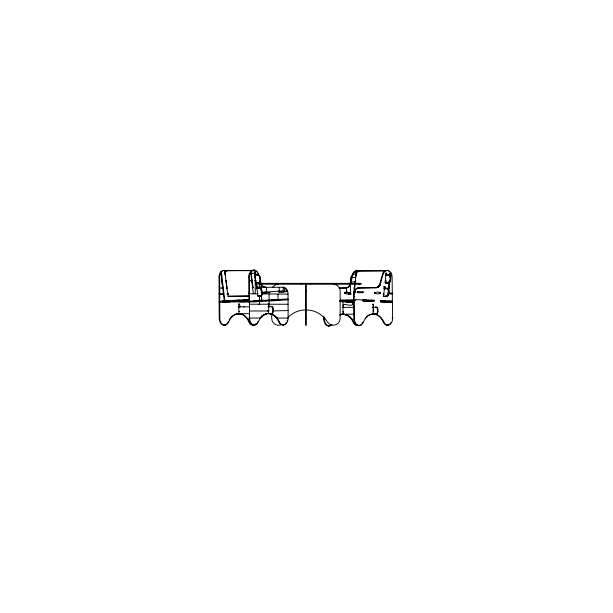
<?xml version="1.0" encoding="UTF-8"?>
<svg xmlns="http://www.w3.org/2000/svg" width="613" height="613" viewBox="0 0 613 613"><rect width="100%" height="100%" fill="white"/><g stroke="black" fill="none" stroke-linecap="round" stroke-linejoin="round"><path stroke-width="0.92" d="M226.051 324.515A6.812 4.804 89.5 0 1 224.45 325.12L224.029 325.128A6.827 4.812 89.5 0 1 219.201 318.645L219.04 276.586A6.843 4.82 89.5 0 1 220.059 272.977L220.849 272.662L224.304 301.175M254.272 325.143L253.59 325.143A6.827 4.812 89.5 0 1 249.414 321.725L249.116 321.128A17.386 12.252 89.5 0 0 239.576 313.756L239.07 313.741A17.386 12.252 89.5 0 0 229.078 321.112L228.772 321.764A6.812 4.804 89.5 0 1 225.055 325.112L224.634 325.128A6.827 4.812 89.5 0 1 219.837 319.089L219.646 276.578A6.843 4.82 89.5 0 1 220.665 272.969L220.849 272.662M268.479 303.81L268.808 311.22M269.092 307.044L269.084 293.956M260.318 280.402L261.314 283.842L261.322 287.259L261.368 283.972A5.134 3.617 89.5 0 0 261.605 284.47L261.667 284.585A6.843 4.82 89.5 0 0 265.084 287.236L257.192 287.259M219.806 318.637L219.201 318.3M346.728 301.834L345.862 301.611L346.728 301.834L346.743 300.975M389.286 281.727L388.941 288.11L389.975 281.022L389.561 280.539M343.602 314.254L343.104 314.262L342.951 301.665L342.338 301.673M363.111 292.294L362.842 291.857L357.433 291.65C358.03 291.075 358.061 293.052 357.417 292.501C358.023 293.259 365.264 292.102 362.268 292.707M363.034 300.891L365.287 300.983C365.149 298.822 363.984 300.975 363.302 300.906M365.003 300.975L365.011 300.232M365.241 300.132L363.049 300.148M365.302 300.148L374.328 300.293L369.386 300.278L369.371 301.129L374.229 301.159L365.287 300.983M365.9 300.975L365.915 300.125L362.911 300.002M363.371 300.002L363.455 300.837L362.919 300.86L368.267 301.106L368.574 300.102M370.965 301.198L370.98 300.347M371.784 301.014L371.8 300.155M373.624 301.182L373.685 300.24M385.14 301.948L385.339 301.205M385.761 300.998L382.489 301.021L382.474 301.734L385.746 301.711L385.761 300.998L391.814 301.205L386.887 301.182L386.88 301.895L386.251 301.902M388.466 301.964L391.799 301.918L388.971 301.765L388.987 301.052M391.155 301.864L391.171 301.152M384.366 288.784L384.596 286.853L384.006 286.708L384.596 286.853L383.523 296.225C390.374 299.542 391.561 285.152 383.784 288.639L388.052 288.83M385.884 273.314L386.673 273.766L385.807 273.275L386.42 273.275M387.401 295.535L388.435 290.263M385.079 282.739C391.155 285.321 392.458 271.904 385.347 275.153M386.136 273.038L385.087 282.739C390.044 285.827 393.178 276.088 388.627 275.13M354.015 294.6L355.203 281.811L351.065 281.88M385.156 287.29C382.949 286.555 386.933 286.669 384.972 288.961M389.983 275.068L390.236 272.639L390.849 272.639L390.351 274.547L390.144 271.743A6.843 4.774 89.5 0 0 383.186 273.911L382.573 273.919L379.47 284.968L377.907 286.892L375.715 287.704L378.152 287.145L380.083 284.961L383.186 273.911M343.579 311.971L343.088 311.534M359.295 325.61L358.298 325.61A6.843 4.774 89.5 0 1 353.831 318.86L353.548 294.01A6.881 4.797 89.5 0 1 353.739 292.692L354.115 291.459A6.881 4.797 89.5 0 1 357.915 287.972L359.264 287.964L357.915 287.972M359.371 325.603L358.911 325.603A6.843 4.774 89.5 0 1 354.444 318.852L354.161 294.01A6.881 4.797 89.5 0 1 354.352 292.692L354.728 291.459A6.881 4.797 89.5 0 1 358.536 287.964L358.843 287.972M351.502 302.04L352.521 302.086L352.552 304.83C347.954 306.768 341.127 301.021 343.632 307.657M350.1 301.297L350.713 301.289L350.927 302.017M373.631 311.396L373.041 311.289L373.256 304.017L373.585 307.006M288.072 304.24L269.084 304.232L268.778 303.803L268.479 304.232L249.491 304.217M250.763 274.386L251.246 271.559A6.812 4.804 89.5 0 1 258.334 273.559L258.832 275.26M389.232 288.171L388.619 288.179L389.278 281.873M375.225 292.715C374.244 294.202 379.439 294.225 380.581 293.06C379.064 291.236 375.447 292.47 374.612 292.715M380.366 292.639C379.562 291.987 379.715 294.225 380.428 293.42L379.876 293.359M386.481 275.452L386.673 273.766M277.176 318.063L277.168 318.162A17.386 12.252 89.5 0 1 279.137 321.488A6.835 4.82 89.5 0 0 282.907 324.882L284.225 324.898M353.77 294.102L354.276 294.661M220.718 274.57L221.63 274.049M350.981 282.723A2.283 1.609 -76.1 0 1 350.391 280.785L350.743 277.689A2.283 1.609 -76.1 0 1 352.651 275.429M348.904 294.286L349.088 292.738M356.49 270.747L355.341 280.616L355.77 281.804M357.103 270.678L356.866 272.67L357.111 272.172L356.536 272.026L356.184 273.153L355.923 275.406L356.498 275.543M386.198 273.053L385.937 275.298L389.623 275.344M385.669 282.884C386.941 281.857 384.857 279.865 385.853 280.708M356.467 273.536L356.099 274.103L356.651 274.249L354.858 271.628M250.932 271.804C250.633 276.601 251.2 272.724 254.694 273.153L255.989 282.578L259.199 282.409A2.283 1.594 75.4 0 0 260.517 280.149L260.111 277.061A2.283 1.594 75.4 0 0 258.188 274.831L254.977 275.007L255.529 274.862C257.054 272.233 253.184 273.229 255.353 273.559M256.533 286.945C256.395 285.919 257.904 287.014 256.518 286.8L257.789 294.018M252.295 281.252L251.69 281.26L251.774 280.218L253.1 287.259L252.249 287.758L253.1 287.259M221.86 281.03L222.35 280.601L224.91 301.136M225.285 275.245C224.772 273.796 224.373 270.571 226.848 270.601L253.59 270.678M390.075 274.218L389.577 274.448L390.558 274.486M349.992 283.612L352.536 274.157A6.812 4.751 89.5 0 1 358.436 271.168M350.605 283.604L353.149 274.149A6.812 4.751 89.5 0 1 356 270.931L357.226 270.678A6.812 4.751 89.1 0 1 359.042 271.176M259.943 318.063L260.548 318.055L248.939 318.055A6.812 4.774 89.5 0 0 253.123 324.836L254.793 324.867A6.812 4.774 89.5 0 0 258.487 321.511L258.517 321.488A17.386 12.252 89.5 0 1 260.471 318.162L263.851 314.982L267.276 313.634M368.528 300.899L368.359 300.263L365.915 300.125M251.928 280.179L251.008 280.463L252.204 280.532M226.435 270.678L225.002 271.888M226.189 301.267L228.848 300.883L219.14 301.466M372.382 304.24L372.942 304.492M256.203 300.814L256.211 301.673M226.504 280.631L225.959 280.463M356.528 272.026L358.076 270.892L384.244 270.678L385.608 271.115L384.244 270.678M385.853 280.716L385.339 280.593M243.89 300.064L249.169 299.818M253.368 293.819L250.64 271.559A6.812 4.797 90 0 1 253.552 270.157L254.165 270.149L256.533 286.838M261.644 316.783L260.241 317.68L260.847 317.68M220.872 274.524C222.213 274.923 219.546 272.892 220.941 271.758A6.843 4.82 89.5 0 1 225.071 270.632M220.757 271.965L221.538 271.766A6.843 4.82 89.5 0 1 224.427 270.394L224.848 270.425A6.843 4.82 89.5 0 1 226.841 271.314M239.315 311.412L238.863 311.036L238.748 303.895M385.286 301.902L385.408 301.32M385.24 270.892L358.659 271.038L356.85 271.559M225.04 273.306L224.488 273.735M265.283 314.231L261.46 316.377L262.065 316.369M354.743 287.03L353.946 287.367M261.429 292.286L284.049 290.899C286.21 293.796 270.249 291.114 284.225 291.727M279.229 287.267L279.267 292.041M265.345 301.121L265.245 300.286M283.543 291.742L283.444 290.907L284.049 290.899M222.121 288.179L223.331 287.597M339.962 315.028L341.924 314.4M266.663 313.634L268.287 313.511L265.161 314.04L265.774 314.04M221.094 274.662L221.676 274.471M341.311 314.4L342.429 314.316L340.322 314.661L340.935 314.653M225.484 271.061L226.067 270.908M225.845 270.831L226.841 270.601M225.201 271.421L225.783 271.268M224.917 272.433L225.5 272.279M224.933 273.007L225.523 272.862M226.251 270.754L252.732 270.387M253.161 270.463L252.15 270.54M225.959 280.67L226.542 280.493L225.975 280.578L227.04 288.715L226.427 288.723M255.322 273.329L254.732 273.252M225.99 280.9L226.58 280.746L226.013 280.884M257.606 274.984A2.283 1.594 75.4 0 1 259.521 277.214L260.104 277.068M258.617 282.555A2.283 1.594 75.4 0 0 259.935 280.302L260.517 280.149M255.989 282.578L259.207 282.401M227.147 294.094L228.289 293.903L227.094 293.918M227.752 294.041L228.051 296.286L249.315 295.964M256.157 288.493L259.912 288.309A2.283 1.594 75.4 0 1 261.828 290.539L262.241 293.627A2.283 1.594 75.4 0 1 260.923 295.88L257.698 296.056L257.399 293.819L257.989 293.658M259.314 288.462A2.283 1.594 75.4 0 1 261.238 290.692L261.828 290.539M260.326 296.041A2.283 1.594 75.4 0 0 261.644 293.78L262.241 293.627M257.698 296.056L260.923 295.88M254.924 274.869L258.196 274.831M256.724 288.348L259.912 288.309M259.736 300.592L261.238 300.661L260.632 300.669M223.324 288.033L219.692 288.056M251.092 274.287L250.755 274.226M250.939 280.256L251.537 280.118M343.464 311.94L343.081 311.979M273.85 299.78L273.858 300.638M278.677 300.355L278.67 299.504M383.516 296.225L387.991 295.681M221.806 280.578L222.427 280.463M254.357 324.89L253.728 324.829A6.812 4.774 89.5 0 1 249.568 318.047M353.732 322.063A17.386 12.122 89.5 0 0 351.755 318.768L347.885 315.381L343.832 314.293L347.74 315.657L351.134 318.783A17.386 12.122 89.5 0 1 353.111 322.078A6.812 4.751 89.5 0 0 356.858 325.403L357.908 325.35A6.812 4.751 89.5 0 0 358.521 325.158M357.287 325.419L358.521 325.342A6.812 4.751 89.5 0 0 359.134 325.151M344.782 292.662C345.517 291.98 345.456 294.056 344.843 293.504C359.892 296.753 343.134 289.045 345.15 293.504M349.916 293.711L349.931 292.861M358.184 325.396L357.057 325.411M339.035 288.072L346.697 287.926A6.835 4.766 89.5 0 0 350.368 284.486L350.467 292.861M341.816 314.323L343.426 314.239M227.147 286.708L226.228 287.229M305.504 309.925L301.673 310.247A25.194 25.194 0 0 0 287.604 317.795M327.748 325.878L329.043 325.848M219.715 294.332L223.446 294.087M243.706 300.041L248.763 299.489L222.527 301.029L249.361 300.83M219.745 301.458L229.001 300.86M230.319 301.902L222.519 302.033L249.391 301.834M258.288 301.404L262.111 301.412L253.437 301.719L253.414 301.006L262.977 300.393M276.724 299.657L279.827 299.65L271.115 299.972L271.138 300.684L279.85 300.362L276.747 300.362M270.187 292.562L262.41 293.029M232.197 300.676L239.384 300.224M242.978 300.002L249.001 299.627M226.159 301.91L219.14 302.316M223.416 293.865L219.109 294.048M261.805 293.029L266.195 292.776L266.096 291.941M287.673 291.558L284.378 291.75L284.363 287.482M229.423 300.876L223.707 300.952M232.94 300.699L239.407 300.324M258.257 300.401L262.962 300.125M243.039 301.68L246.549 301.473M288.049 298.952L248.87 301.213M252.855 287.758L252.502 287.405L253.092 287.482M222.948 288.102L221.668 280.547M387.278 270.425L386.244 270.463A6.835 4.766 89.5 0 0 382.573 273.919M250.395 274.31L250.411 272.555M342.315 314.27L343.939 314.247M273.023 310.967L288.095 310.515M267.682 313.519L272.808 314.454L277.168 318.162L272.685 314.707L269.214 313.565M346.989 301.726L353.617 301.55M253.376 325.143L252.908 325.143M253.981 325.135L252.985 325.143A6.827 4.812 89.5 0 1 248.801 321.733L248.503 321.128A17.386 12.252 89.5 0 0 236.434 313.986M356.061 274.103L352.536 274.157M376.543 287.689L358.23 288.003L376.328 287.696M388.703 302.056L384.987 301.849M328.629 325.863L329.48 325.855M355.67 275.612L355.701 277.513L351.617 277.574M339.165 288.064L346.491 287.949L346.713 292.692M389.431 302.316L392.412 302.27L380.435 301.734M376.229 307.136L375.731 307.144A2.283 1.632 89.1 0 1 377.393 309.412L377.424 311.695A2.283 1.632 89.1 0 1 375.815 313.986L376.313 313.979A2.283 1.632 89.1 0 0 377.922 311.68L377.892 309.404A2.283 1.632 89.1 0 0 376.229 307.136L372.137 307.174M377.393 309.412L377.892 309.404M343.081 312.101L343.579 312.094M373.624 311.718L373.133 311.726L373.156 314.009L376.313 313.979M377.424 311.695L377.922 311.68M342.491 314.262L342.989 314.254M372.543 314.017L373.041 314.002M373.156 314.009L373.654 314.002M357.885 325.411L357.471 325.396A6.812 4.751 89.5 0 1 353.739 322.101L353.126 322.101M358.007 325.626L358.682 325.61A6.843 4.774 89.5 0 0 360.306 325.189M371.861 314.071A17.386 12.122 89.5 0 1 372.367 314.017L372.865 313.994A17.386 12.122 89.5 0 1 382.864 321.212L383.179 321.856A6.812 4.751 89.5 0 0 386.91 325.151L387.316 325.158A6.827 4.758 89.5 0 0 389.155 324.599M390.849 272.639L391.033 272.946A6.843 4.774 89.5 0 1 392.098 276.54L392.611 318.591A6.827 4.758 89.5 0 1 387.937 325.151L387.523 325.151A6.812 4.751 89.5 0 1 383.792 321.848L383.179 321.856M249.299 299.78L247.69 299.703M258.824 300.631L259.414 300.631L259.399 295.558M356.858 325.403L357.647 325.388M246.495 299.78L249.399 299.88M223.822 270.402L224.427 270.394M253.552 270.157L255.2 270.31L255.207 275.068M356.613 270.678L357.226 270.678M355.586 270.862L356.199 270.854L356.099 274.103L355.839 272.478M220.772 272.034L221.377 272.026M250.426 271.804L251.031 271.804M257.728 273.567L258.334 273.559M221.017 274.049L221.638 274.157M220.243 272.67L220.435 274.241L221.622 274.264M389.485 274.042L390.098 274.034M389.485 274.149L390.098 274.141M389.493 274.256L390.688 274.218M389.531 274.363L390.657 274.317M219.04 277.022L219.646 277.022M248.778 276.969L249.384 276.961A6.812 4.804 89.5 0 1 250.365 272.816L249.759 272.816A6.812 4.804 89.5 0 0 248.778 276.969L248.878 302.071L288.156 299.803M254.793 276.969L255.2 276.961L255.261 293.834M355.088 277.52L355.701 277.513M251.1 280.279L252.073 280.256M255.23 280.218L255.905 280.57L255.223 280.547M251.046 280.363L252.181 280.425M255.054 280.325L255.698 280.402L255.092 280.425M221.868 280.892L222.481 280.884L221.37 271.957M250.993 280.578L251.598 280.685M258.74 283.842L259.353 283.842L259.368 287.259M260.701 283.842L261.314 283.842L256.541 283.834M379.807 284.217L380.42 284.217M350.368 284.47L349.739 284.516A5.134 3.578 89.5 0 1 349.479 285.114L349.418 285.229A6.843 4.774 89.5 0 1 346.084 287.934L346.567 287.941M379.7 284.478L380.313 284.47M379.585 284.723L380.198 284.723M379.47 284.968L380.083 284.961M379.34 285.206L379.953 285.198M379.209 285.428L379.822 285.42M379.064 285.65L379.677 285.643M378.918 285.857L379.531 285.85M378.765 286.056L379.378 286.049M378.604 286.24L379.217 286.24M222.665 287.612L223.27 287.612M252.502 287.374L253.108 287.367M264.471 287.244L265.291 287.259M222.075 287.75L222.68 287.75L222.197 288.033M378.436 286.424L379.049 286.417M252.395 287.666L253.054 287.581M378.267 286.593L378.88 286.585M378.091 286.746L378.704 286.746M377.907 286.892L378.52 286.892M377.723 287.03L378.336 287.022M377.539 287.152L378.152 287.145M377.34 287.267L377.96 287.259M383.96 287.129L384.91 286.784M377.148 287.359L377.761 287.359M376.75 287.52L377.562 287.443M375.93 287.689L377.156 287.581M388.075 287.627L388.688 287.62M389.278 287.75L388.619 288.179M388.328 288.11L388.941 288.11M353.739 288.907L354.375 288.907M278.639 291.19L279.244 291.183M266.394 291.934L265.789 291.941L265.82 292.799L266.709 292.455L266.379 287.259M362.842 291.857C361.808 291.382 362.49 292.83 363.111 292.255M219.102 293.19L219.715 293.19M248.84 292.937L249.445 292.93M374.696 292.531L375.371 292.462M344.858 292.654L350.314 292.876M374.643 292.616L375.256 292.608M248.847 293.788L257.46 293.78M379.822 292.685L380.497 292.753M374.604 292.83L375.225 292.937M379.93 292.845L380.543 292.845M374.635 293.045L375.256 293.037M379.96 292.953L380.573 292.945M374.681 293.137L375.355 293.198M379.968 293.06L380.581 293.06M379.922 293.275L380.566 293.167M350.222 293.711L349.609 293.719L349.625 292.861M353.548 294.01L354.161 294.01M383.209 293.857L383.822 293.849M353.532 294.194L354.145 294.186M383.163 293.979L384.067 294.34M228.051 296.286L248.725 296.117M340.322 300.086L353.578 299.972M340.092 300.385L354.099 300.263M258.816 301.489L259.422 301.481L259.429 304.224L258.824 304.232M239.714 301.826L249.108 301.749M340.077 301.098L354.084 300.975M340.215 301.19L354.153 301.075M382.757 300.983L380.344 300.868C381.048 300.24 380.979 302.263 380.374 301.719C387.753 303.381 388.198 299.933 380.42 300.853M350.054 301.381L350.667 301.381M350.023 301.489L350.636 301.481M345.908 301.703L346.521 301.696M350.031 301.711L350.644 301.703M350.061 301.811L350.674 301.811M391.784 301.42L392.397 301.412M347.134 301.88L347.747 301.88M350.107 301.902L350.782 301.964M354.291 302.194L339.993 301.42M351.908 302.094L352.521 302.086L350.322 302.025M384.995 301.994L387.837 301.971M239.438 304.194C238.143 302.799 241.177 306.048 239.453 307.619M269.084 304.232L268.172 303.81M372.344 304.454L373.555 304.439M238.296 306.921L249.345 306.829M267.927 306.676L271.735 306.646A2.283 1.617 -90 0 1 273.36 308.914L273.375 311.197A2.283 1.617 -90 0 1 271.758 313.488L268.632 313.511L268.594 311.09M342.544 307.419L354.191 307.32M267.896 310.507L268.502 310.5M267.896 310.791L268.509 310.791M268.011 311.235L268.624 311.228M236.158 313.779L249.23 313.672M266.165 313.741L266.77 313.741M269.72 313.634L270.325 313.634M265.659 313.879L266.264 313.871M270.226 313.741L270.831 313.741M270.724 313.879L271.337 313.871M271.222 314.04L271.835 314.04M271.72 314.239L272.325 314.231M264.188 314.461L264.793 314.454M272.203 314.461L272.808 314.454M263.713 314.707L264.318 314.707M272.685 314.707L273.291 314.707M340.33 314.277L354.046 314.163M263.238 314.99L263.851 314.982M273.153 314.99L273.766 314.982M340.813 314.515L341.426 314.515M344.835 314.454L345.448 314.446M262.778 315.297L263.383 315.289M345.334 314.584L345.947 314.576M273.62 315.297L274.226 315.289M345.824 314.737L346.437 314.737M339.832 314.829L340.445 314.829M262.326 315.626L262.939 315.626M346.314 314.929L346.927 314.921M274.072 315.626L274.678 315.626M346.797 315.143L347.41 315.136M261.889 315.986L262.494 315.986M274.517 315.986L275.122 315.986M347.272 315.381L347.885 315.381M274.953 316.377L275.559 316.369M347.74 315.657L348.353 315.649M348.207 315.956L348.82 315.948M275.375 316.791L275.98 316.783M348.651 316.285L349.272 316.277M260.632 317.22L261.238 317.22M275.781 317.22L276.386 317.22M349.096 316.637L349.709 316.63M349.533 317.013L350.146 317.013M276.179 317.68L276.785 317.68M349.946 317.419L350.559 317.419M287.52 318.078L288.125 318.07L288.033 294.117A6.843 4.827 89.5 0 0 287.765 291.918L287.206 290.317A6.843 4.827 89.5 0 0 284.432 287.505L284.125 287.405A6.843 4.827 89.5 0 0 283.183 287.275L264.686 287.259M350.36 317.848L350.973 317.848M350.751 318.3L351.364 318.3M351.05 318.676L351.663 318.668M391.991 318.254L392.604 318.247M323.748 316.277L323.779 319.112L324.392 319.105A6.843 4.774 89.5 0 0 328.936 325.863M353.831 318.86L354.444 318.852M228.166 321.764L228.772 321.764M248.794 321.733L249.414 321.725M276.563 318.162A17.386 12.252 89.5 0 1 278.532 321.488L279.137 321.488M224.029 325.128L224.848 325.128M387.109 325.158L387.937 325.151M385.746 301.711L388.971 301.765M253.989 324.867L254.793 324.867M261.092 283.367L361.164 283.367M305.504 283.444L306.362 283.444M261.077 284.225L361.164 284.225M305.504 291.068L306.362 291.068M271.735 306.646L271.23 306.646A2.283 1.617 -90 0 1 272.862 308.914L272.869 311.197A2.283 1.617 -90 0 1 271.26 313.488L271.758 313.488M243.637 306.875L244.135 306.875M272.862 308.914L273.36 308.914M249.522 310.99L268.548 311.006M272.869 311.197L273.375 311.197M239.384 311.473L238.886 311.473L238.894 313.756M268.027 313.519L269.13 313.511M238.288 313.764L239.392 313.756M277.091 318.063L288.125 318.07A6.843 4.82 89.5 0 1 283.643 324.898L282.302 324.89A6.835 4.82 89.5 0 1 278.532 321.496M305.504 318.438L306.362 318.438M254.073 324.882L254.587 324.882M282.486 324.898L283.037 324.898A6.835 4.82 89.5 0 0 284.263 324.553M262.487 293.895L288.033 294.117M354.176 302.255L351.985 302.201M363.317 300.194L364.114 300.217M268.823 313.496L269.306 313.511M354.099 291.504L354.896 291.535M363.049 299.887L365.041 299.979M380.857 300.669L382.688 300.745M380.236 300.929L383.14 301.021M380.229 301.642L383.079 301.765M340.008 300.424L343.74 300.585M339.502 301.55L346.797 301.834M354.735 291.443L355.824 291.497M389.316 293.006L392.297 293.144M354.452 292.286L355.839 292.347L354.46 292.271M389.332 293.865L392.312 294.002M350.636 302.002L345.97 301.772M353.609 300.454L355.617 300.516M363.501 300.929L365.287 301.014M354.214 299.542L366.214 300.14M380.389 300.86L383.248 301.006M343.326 314.254L344.95 314.354M306.362 309.925L310.186 310.247A25.194 25.194 0 0 1 324.836 318.431M253.384 324.875L254.188 324.875A6.812 4.774 89.5 0 0 255 324.668M356.122 273.689L356.697 273.827M389.408 275.421L389.991 275.566M389.707 275.781L390.289 275.919M389.914 276.241L390.496 276.386M390.014 276.785L390.596 276.923M390.006 277.367L390.581 277.505M358.076 270.892L358.659 271.038M357.647 270.977L358.23 271.115M357.226 271.199L357.808 271.344M389.646 280.455L390.22 280.601M390.098 281.183L389.523 281.038L389.286 281.582L389.876 281.727M385.339 280.555L385.868 280.685M356.107 273.789L356.689 273.934M356.674 274.065L356.115 273.927L356 270.931M388.979 282.049L389.561 282.195M389.178 282.555L388.167 282.631L388.757 282.777M387.745 282.716L388.328 282.861M383.976 287.068L384.55 287.213M355.877 280.884L355.295 280.739L353.471 296.477L354.046 296.615M387.064 288.616L387.638 288.761M387.47 288.685L388.427 289.052M387.837 288.907L388.719 289.405M384.405 288.639L384.987 288.784M388.926 289.872L388.136 289.259M350.391 280.785L350.973 280.923M389.025 290.409L388.336 289.727M388.435 290.853L389.017 290.991M388.075 293.941L388.657 294.087M387.952 294.524L388.535 294.669M387.73 295.068L388.305 295.213M387.615 296.041L386.604 296.117L387.194 296.263M386.182 296.202L386.757 296.347M389.447 274.463L390.029 274.639M254.594 270.318L254.801 270.387A6.812 4.804 89.5 0 1 255.399 270.678M324.844 318.438L327.38 321.863A6.843 6.843 0 0 0 340.146 318.438L340.146 291.068A6.843 6.843 0 0 0 333.303 284.225M383.769 321.802L383.477 321.204A17.386 12.122 89.5 0 0 363.662 321.526L363.386 322.131A6.843 4.774 89.5 0 1 359.295 325.626M254.303 270.21L254.41 271.023M259.521 277.214L259.935 280.302M261.238 290.692L261.644 293.78M256.541 282.432L257.33 288.34M256.525 286.562L256.755 288.34M250.993 280.685L251.069 281.26M228.312 293.895L227.752 294.332L224.664 270.402M251.299 273.804L252.196 281.252M279.153 299.634L279.191 300.424M276.953 299.841L276.976 300.554L275.367 300.623L273.758 300.661L273.735 299.949M272.716 299.88L272.739 300.592M261.498 300.745L261.521 301.458M259.23 300.876L259.253 301.588M256.004 300.983L256.027 301.696M255.016 300.914L255.039 301.627M222.818 301.006L222.856 302.04M373.608 308.714L373.631 310.423M324.369 317.281L324.392 319.105M283.198 290.953L283.183 287.275L282.578 287.275A6.843 4.835 89.7 0 1 284.424 287.796M278.003 294.033L278.018 299.542M261.559 287.259L261.582 292.217M261.544 294.838L261.567 300.5M249.384 276.961L249.545 318.047M261.314 283.85L261.322 287.259M359.21 283.367L359.21 284.225M359.088 283.367L359.088 284.225M334.913 283.367L334.913 284.225M310.722 283.367L310.722 284.225M306.362 284.225L306.362 325.281M305.504 284.225L305.504 325.281M301.106 283.367L301.106 284.225M276.907 283.367L276.907 284.225M271.72 313.718L271.72 318.438A6.843 6.843 0 0 0 281.98 324.369M272.632 287.643A6.843 6.843 0 0 1 278.563 284.225M362.773 322.139A6.843 4.774 89.5 0 1 362.551 322.645M362.176 323.35A6.843 4.774 89.5 0 1 362.03 323.572M361.731 323.978A6.843 4.774 89.5 0 1 361.402 324.346M361.057 324.675A6.843 4.774 89.5 0 1 360.689 324.951M386.657 270.433A6.835 4.766 89.5 0 1 387.868 270.639M388.45 270.908A6.835 4.766 89.5 0 1 389.01 271.275M391.37 275.674A6.835 4.766 89.5 0 1 391.431 276.103M390.895 322.729A6.827 4.758 89.5 0 1 390.688 323.066M390.466 323.38A6.827 4.758 89.5 0 1 390.22 323.672M389.975 323.94A6.827 4.758 89.5 0 1 389.439 324.407M365.041 318.293A17.386 12.122 89.5 0 1 365.425 317.833M366.237 316.975A17.386 12.122 89.5 0 1 366.658 316.576M367.087 316.208A17.386 12.122 89.5 0 1 368.451 315.274M368.919 315.013A17.386 12.122 89.5 0 1 369.394 314.783M369.877 314.584A17.386 12.122 89.5 0 1 371.363 314.155M323.779 319.112A6.843 4.774 89.5 0 0 328.315 325.871L329.656 325.84A6.843 4.774 89.5 0 0 331.962 324.591M331.349 324.599A6.843 4.774 89.5 0 1 329.457 325.764M255.698 323.955A6.827 4.812 89.5 0 1 255.437 324.193M254.878 324.599A6.827 4.812 89.5 0 1 253.376 325.128M256.793 323.411A6.827 4.812 89.5 0 1 256.556 323.695M256.303 323.955A6.827 4.812 89.5 0 1 253.981 325.12M284.716 287.98A6.843 4.835 89.7 0 1 285.765 288.968M286.003 289.275A6.843 4.835 89.7 0 1 286.217 289.604M286.608 290.309A6.843 4.835 89.7 0 1 286.777 290.692M257.881 321.519A6.812 4.774 89.5 0 1 257.659 322.017M256.824 323.319A6.812 4.774 89.5 0 1 256.495 323.679M256.15 323.993A6.812 4.774 89.5 0 1 255.399 324.492M255.958 271.069A6.812 4.804 89.5 0 1 256.142 271.222M256.487 271.567A6.812 4.804 89.5 0 1 256.809 271.95M225.27 270.716A6.843 4.82 89.5 0 1 226.235 271.321M229.086 319.971A17.386 12.252 89.5 0 1 229.768 318.898M230.136 318.4A17.386 12.252 89.5 0 1 230.511 317.917M230.902 317.457A17.386 12.252 89.5 0 1 231.729 316.614M232.158 316.231A17.386 12.252 89.5 0 1 233.055 315.534M233.982 314.952A17.386 12.252 89.5 0 1 235.928 314.124M227.944 322.262A6.812 4.804 89.5 0 1 227.691 322.729M227.408 323.166A6.812 4.804 89.5 0 1 227.101 323.564M226.772 323.925A6.812 4.804 89.5 0 1 226.419 324.239M264.264 287.206A6.835 4.82 89.5 0 1 263.245 286.853M262.854 286.623A6.835 4.82 89.5 0 1 262.663 286.493M261.192 284.823A6.835 4.82 89.5 0 1 260.816 284.103M287.259 320.277A6.835 4.82 89.5 0 1 287.152 320.691M286.332 322.584A6.835 4.82 89.5 0 1 285.39 323.764M285.122 324.001A6.835 4.82 89.5 0 1 284.846 324.208M287.206 290.317L284.378 291.75L287.52 291.091L287.206 290.317"/></g></svg>
